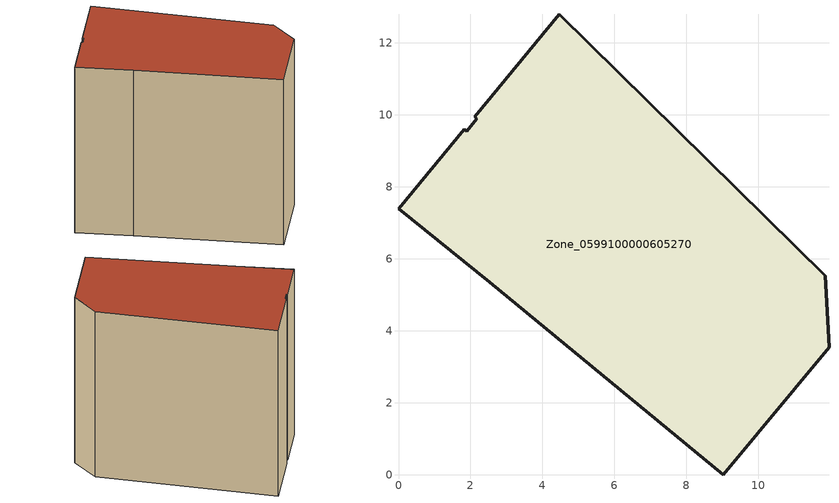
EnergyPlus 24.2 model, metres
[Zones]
Zone_0599100000605270
 floor ground (C_G): 2.54,5.35 0,7.39 1.83,9.6 1.9,9.54 2.17,9.89 2.11,9.95 4.46,12.79 11.86,5.52 11.96,3.54 9.02,0 z0
 wall outside (C_F): 11.96,3.54 11.86,5.52 4.46,12.79 2.11,9.95 2.17,9.89 1.9,9.54 1.83,9.6 0,7.39 2.54,5.35 9.02,0 11.96,3.54 z0:10.5
 roof outside (C_R): 11.86,5.52 4.46,12.79 2.11,9.95 2.17,9.89 1.9,9.54 1.83,9.6 0,7.39 2.54,5.35 9.02,0 11.96,3.54 z10.5
[BUILDING]
Pand.0599100000605270: North Axis=0; Terrain=City; Loads Convergence Tolerance Value=0.04; Temperature Convergence Tolerance Value=0.4; Solar Distribution=FullExterior; Maximum Number of Warmup Days=25; Minimum Number of Warmup Days=1
[Site:Location]
Rotterdam.The.Hague.AP_ZH_NLD Design_Conditions: Latitude=51.96; Longitude=4.45; Time Zone=1; Elevation=-4.5
[SITE:GROUNDTEMPERATURE:BUILDINGSURFACE]
18, 18, 18, 18, 18, 18, 18, 18, 18, 18, 18, 18
[MATERIAL] Thermal Absorptance=0.9; Solar Absorptance=0.7; Visible Absorptance=0.7
Name | Roughness | Thickness | Conductivity | Density | Specific Heat
G.TI.1946 | MediumSmooth | 0.15 | 1 | 540 | 1210
F.TI.1946 | Rough | 0.3 | 0.857143 | 1920 | 840
R.TI.1946 | MediumRough | 0.2 | 0.1 | 1500 | 1000
[CONSTRUCTION]
C_G: G.TI.1946
C_F: F.TI.1946
C_R: R.TI.1946
[ZONE]
Zone_0599100000605270: Type=1; Multiplier=1; Ceiling Height=Autocalculate; Volume=Autocalculate; Floor Area=autocalculate; Part of Total Floor Area=Yes
[ZONEINFILTRATION:DESIGNFLOWRATE]
Infil_Zone_0599100000605270: Zone or ZoneList or Space or SpaceList=Zone_0599100000605270; Schedule=AlwaysOn; Design Flow Rate Calculation Method=Flow/Area; Flow Rate per Floor Area=0.003; Constant Term Coefficient=1; Temperature Term Coefficient=0; Velocity Term Coefficient=0; Velocity Squared Term Coefficient=0
[HVACTEMPLATE:ZONE:IDEALLOADSAIRSYSTEM]
Zone_0599100000605270: Maximum Heating Supply Air Temperature=50; Minimum Cooling Supply Air Temperature=13; Maximum Heating Supply Air Humidity Ratio=0.0156; Minimum Cooling Supply Air Humidity Ratio=0.0077; Heating Limit=NoLimit; Cooling Limit=NoLimit; Dehumidification Control Type=ConstantSensibleHeatRatio; Cooling Sensible Heat Ratio=0.7; Dehumidification Setpoint=60; Humidification Control Type=None; Humidification Setpoint=30; Outdoor Air Method=None; Outdoor Air Flow Rate per Person=0.00944; Outdoor Air Flow Rate per Zone Floor Area=0; Outdoor Air Flow Rate per Zone=0; Demand Controlled Ventilation Type=None; Outdoor Air Economizer Type=NoEconomizer; Heat Recovery Type=None; Sensible Heat Recovery Effectiveness=0.7; Latent Heat Recovery Effectiveness=0.65
[ZONECONTROL:THERMOSTAT]
ThermostatControl_Zone_0599100000605270: Zone or ZoneList=Zone_0599100000605270; Control Type Schedule=DualSetpointControlType; Control 1=Thermostat_Zone_0599100000605270; Temperature Difference Between Cutout And Setpoint=0
[THERMOSTATSETPOINT:DUALSETPOINT]
Thermostat_Zone_0599100000605270: Heating Setpoint Temperature Schedule=HeatingSetpoint_Zone_0599100000605270; Cooling Setpoint Temperature Schedule=CoolingSetpoint_Zone_0599100000605270
[SCHEDULE:COMPACT]
HeatingSetpoint_Zone_0599100000605270: Through: 12/31, For: AllDays, Until: 24:00, 21
CoolingSetpoint_Zone_0599100000605270: Through: 12/31, For: AllDays, Until: 24:00, 24
DualSetpointControlType: Through: 12/31, For: AllDays, Until: 24:00, 4
AlwaysOn: Through: 12/31, For: AllDays, Until: 24:00, 1
